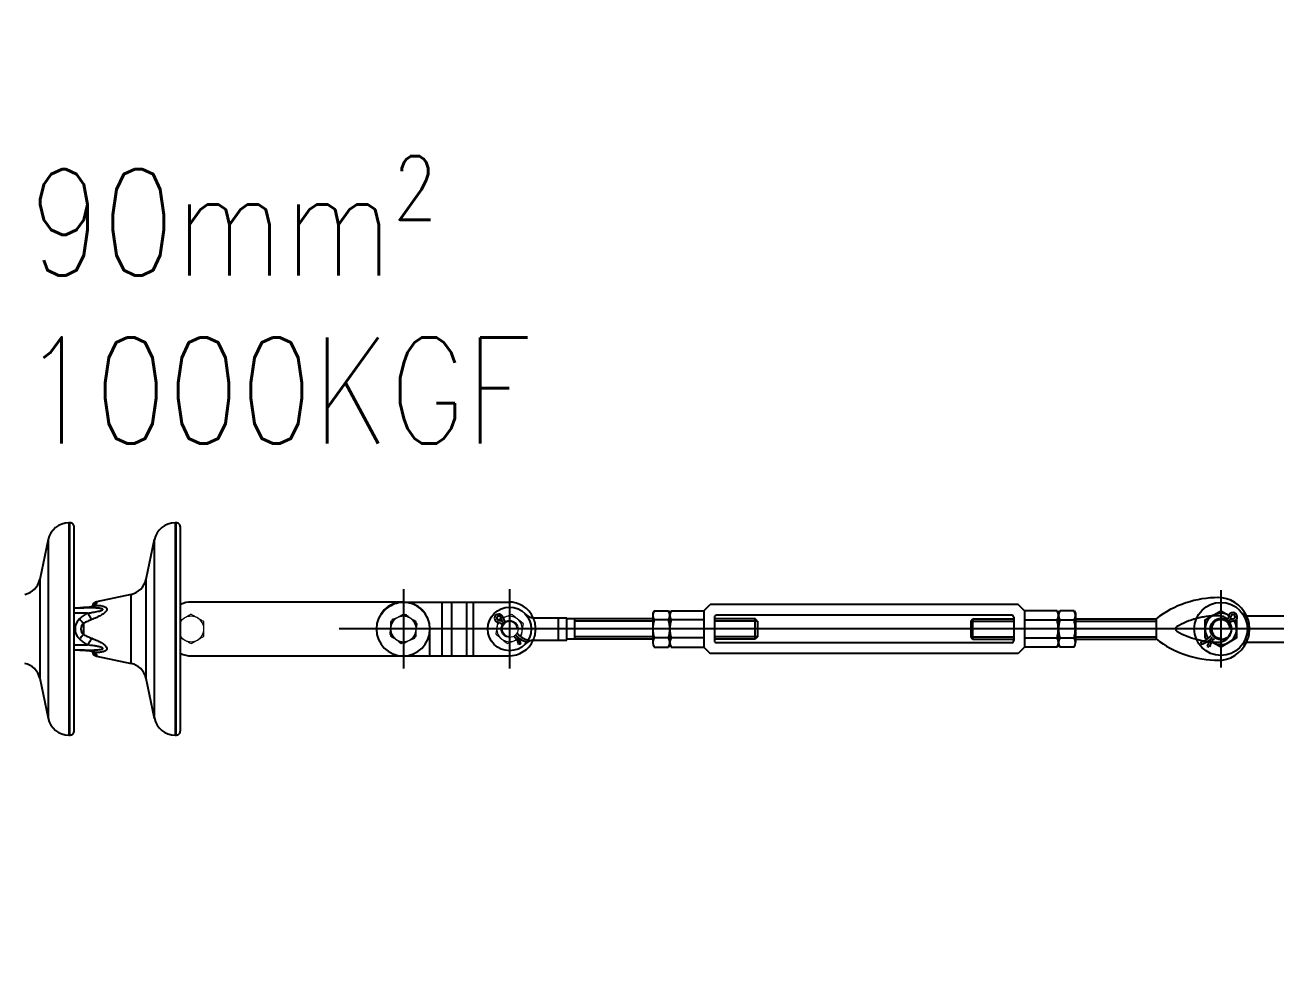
# Model space of a CAD drawing. Header units: millimetres. Extents: x -37020 to 35906, y -101 to 52234.
# Drawn here: x -92.926 to -91.748, y 408.875 to 409.761 of the extents above; entities that cross this region are included whole.
import ezdxf

# ---------------------------------------------------------------- set-up
doc = ezdxf.new("R2010")
doc.units = ezdxf.units.MM
doc.header["$PDMODE"] = 35
doc.header["$PDSIZE"] = 1
for name, pattern in [('CENTER', [50.8, 31.75, -6.35, 6.35, -6.35]), ('CENTER2', [28.575, 19.05, -3.175, 3.175, -3.175]), ('HIDDEN', [9.525, 6.35, -3.175])]:
    doc.linetypes.add(name, pattern=pattern)
for name, color, linetype in [('0_EJES', 1, 'CENTER2'), ('GE-Cotas', 1, 'Continuous'), ('M0_EQUIPOS', 2, 'Continuous'), ('M2_PLBULONES', 2, 'Continuous'), ('M_DIM', 1, 'Continuous')]:
    doc.layers.add(name, color=color, linetype=linetype)
doc.styles.add('Romans', font='romans.shx', dxfattribs={"width": 0.8})
doc.styles.add('STYLE-MSF', font='simplex.shx', dxfattribs={"width": 0.8})
doc.dimstyles.new('COTAS GENERAL', dxfattribs={"dimscale": 0.1, "dimtxt": 2.5, "dimasz": 2.5, "dimexe": 1, "dimexo": 1, "dimgap": 1.25, "dimtad": 1, "dimzin": 1, "dimdsep": 46, "dimtxsty": 'Romans', "dimcen": 1, "dimclrd": 2, "dimclre": 1, "dimclrt": 3, "dimaunit": 1, "dimadec": 3, "dimazin": 0, "dimtfac": 1, "dimtix": 1, "dimtmove": 0, "dimatfit": 0, "dimfxl": 1, "dimtolj": 1, "dimarcsym": 0})

# ---------------------------------------------------------------- blocks, each defined once
blk = doc.blocks.new('*D328')
at = {"layer": 'Defpoints', "color": 0, "transparency": 16777216}
for p in [(-89.4899, 409.4498), (-88.4282, 409.1923), (-93.9496, 403.3926)]:
    blk.add_point(p, dxfattribs=at)
at = {"layer": 'GE-Cotas', "color": 1, "lineweight": -2, "transparency": 16777216}
for p, q in [((-89.2899, 409.4498), (-90.2574, 409.4498)), ((-89.0899, 409.1923), (-89.2899, 409.4498)), ((-88.4782, 409.1923), (-89.0899, 409.1923))]:
    blk.add_line(p, q, dxfattribs=at)
at = {"layer": 'GE-Cotas', "color": 3, "linetype": 'Continuous', "transparency": 16777216, "insert": (-89.9049, 409.5748), "char_height": 0.125, "attachment_point": 5, "style": 'Romans'}
blk.add_mtext('\\A1;{\\Fsimplex|c0;+ ~}5800', dxfattribs=at)

msp = doc.modelspace()

# ---------------------------------------------------------------- linework, layer by layer
at = {"color": 1}
msp.add_circle((-91.7993, 409.1923), 3.637978807091713e-15, dxfattribs=at)
at = {"layer": '0_EJES', "color": 1, "linetype": 'CENTER'}
for p, q in [((-92.5693, 409.2297), (-92.5693, 409.155)), ((-92.4693, 409.2297), (-92.4693, 409.155)), ((-91.7993, 409.2287), (-91.7993, 409.1559))]:
    msp.add_line(p, q, dxfattribs=at)
at = {"layer": '0_EJES', "linetype": 'CENTER'}
msp.add_line((-88.1175, 409.1923), (-92.6298, 409.1923), dxfattribs=at)
at = {"layer": 'M0_EQUIPOS', "color": 1}
for p, q in [((-92.8834, 409.2923), (-92.8843, 409.2923)), ((-92.8843, 409.2923), (-92.8843, 409.0923)), ((-92.7834, 409.2923), (-92.7843, 409.2923)), ((-92.7843, 409.2923), (-92.7843, 409.0923)), ((-92.9039, 409.2765), (-92.9119, 409.2388)), ((-92.9039, 409.2765), (-92.9039, 409.1082)), ((-92.8039, 409.2765), (-92.8119, 409.2388)), ((-92.8039, 409.2765), (-92.8039, 409.1082)), ((-92.9119, 409.2388), (-92.9119, 409.1459)), ((-92.8119, 409.2388), (-92.8119, 409.1459)), ((-92.8257, 409.2249), (-92.8583, 409.2179)), ((-92.8583, 409.2179), (-92.8583, 409.2173)), ((-92.8257, 409.1598), (-92.8257, 409.2249)), ((-92.5697, 409.2177), (-92.7689, 409.2177)), ((-92.5693, 409.2177), (-92.533, 409.2177)), ((-92.533, 409.2177), (-92.533, 409.1669)), ((-92.533, 409.2177), (-92.524, 409.2177)), ((-92.524, 409.2177), (-92.524, 409.1669)), ((-92.524, 409.2177), (-92.5099, 409.2177)), ((-92.5099, 409.2177), (-92.5099, 409.1669)), ((-92.5099, 409.2177), (-92.5035, 409.2177)), ((-92.5035, 409.2177), (-92.5035, 409.1669)), ((-92.5035, 409.2177), (-92.4701, 409.2177)), ((-92.8793, 409.2123), (-92.8706, 409.2123)), ((-92.8667, 409.2073), (-92.8793, 409.2073)), ((-92.8697, 409.2124), (-92.8741, 409.2123)), ((-92.8697, 409.2124), (-92.8706, 409.2124)), ((-92.8675, 409.2125), (-92.8697, 409.2124)), ((-92.8675, 409.2125), (-92.8697, 409.2124)), ((-92.8675, 409.2125), (-92.8697, 409.2124)), ((-92.8697, 409.2124), (-92.8697, 409.2124)), ((-92.8675, 409.2125), (-92.8675, 409.2125)), ((-92.317, 409.2094), (-92.3183, 409.2071)), ((-92.317, 409.2094), (-92.2863, 409.2094)), ((-92.2863, 409.2094), (-92.2803, 409.2153)), ((-92.2863, 409.2094), (-92.2863, 409.1753)), ((-91.9902, 409.2153), (-92.2803, 409.2153)), ((-91.9963, 409.2053), (-92.2743, 409.2053)), ((-91.9843, 409.2094), (-91.9902, 409.2153)), ((-91.9843, 409.2094), (-91.9843, 409.1753)), ((-91.9536, 409.2094), (-91.9843, 409.2094)), ((-91.9536, 409.2094), (-91.9523, 409.2071)), ((-92.8707, 409.1977), (-92.8707, 409.187)), ((-92.4467, 409.2028), (-92.4153, 409.2028)), ((-92.4153, 409.1818), (-92.4153, 409.2028)), ((-92.3343, 409.2018), (-92.4153, 409.2018)), ((-92.4082, 409.2018), (-92.4082, 409.1828)), ((-92.3343, 409.1998), (-92.4082, 409.1998)), ((-92.2863, 409.2008), (-92.317, 409.2008)), ((-92.2763, 409.2033), (-92.2763, 409.1813)), ((-92.2378, 409.2018), (-92.2763, 409.2018)), ((-92.2358, 409.1998), (-92.2763, 409.1998)), ((-92.2358, 409.1998), (-92.2378, 409.2018)), ((-92.2378, 409.1828), (-92.2378, 409.2018)), ((-92.2358, 409.1998), (-92.2358, 409.1848)), ((-92.0348, 409.1998), (-92.0328, 409.2018)), ((-92.0348, 409.1998), (-92.0348, 409.1848)), ((-92.0348, 409.1998), (-91.9943, 409.1998)), ((-92.0328, 409.1828), (-92.0328, 409.2018)), ((-92.0328, 409.2018), (-91.9943, 409.2018)), ((-91.9943, 409.2033), (-91.9943, 409.1813)), ((-91.9843, 409.2008), (-91.9536, 409.2008)), ((-91.9363, 409.2018), (-91.8602, 409.2018)), ((-91.9363, 409.1998), (-91.8602, 409.1998)), ((-91.8602, 409.2018), (-91.8602, 409.1828)), ((-91.7749, 409.2048), (-91.7383, 409.2048)), ((-92.4467, 409.1818), (-92.4153, 409.1818)), ((-92.3343, 409.1828), (-92.4153, 409.1828)), ((-92.3343, 409.1848), (-92.4082, 409.1848)), ((-92.2863, 409.1838), (-92.317, 409.1838)), ((-92.2358, 409.1848), (-92.2763, 409.1848)), ((-92.2378, 409.1828), (-92.2763, 409.1828)), ((-92.2358, 409.1848), (-92.2378, 409.1828)), ((-92.0348, 409.1848), (-92.0328, 409.1828)), ((-92.0348, 409.1848), (-91.9943, 409.1848)), ((-92.0328, 409.1828), (-91.9943, 409.1828)), ((-91.9843, 409.1838), (-91.9536, 409.1838)), ((-91.9363, 409.1848), (-91.8602, 409.1848)), ((-91.9363, 409.1828), (-91.8602, 409.1828)), ((-92.8793, 409.1773), (-92.8667, 409.1773)), ((-92.8706, 409.1723), (-92.8793, 409.1723)), ((-92.8741, 409.1723), (-92.8697, 409.1722)), ((-92.8697, 409.1722), (-92.8675, 409.1722)), ((-92.8697, 409.1722), (-92.8697, 409.1722)), ((-92.8675, 409.1722), (-92.8675, 409.1721)), ((-92.3183, 409.1776), (-92.317, 409.1753)), ((-92.317, 409.1753), (-92.2863, 409.1753)), ((-92.2863, 409.1753), (-92.2803, 409.1693)), ((-91.9963, 409.1793), (-92.2743, 409.1793)), ((-91.9843, 409.1753), (-91.9902, 409.1693)), ((-91.9536, 409.1753), (-91.9843, 409.1753)), ((-91.9523, 409.1776), (-91.9536, 409.1753)), ((-91.7749, 409.1798), (-91.7383, 409.1798)), ((-92.8583, 409.1673), (-92.8583, 409.1667)), ((-92.8583, 409.1667), (-92.8257, 409.1598)), ((-92.7689, 409.1669), (-92.5697, 409.1669)), ((-92.5693, 409.1669), (-92.533, 409.1669)), ((-92.533, 409.1669), (-92.524, 409.1669)), ((-92.524, 409.1669), (-92.5099, 409.1669)), ((-92.5099, 409.1669), (-92.5035, 409.1669)), ((-92.5035, 409.1669), (-92.4701, 409.1669)), ((-91.9902, 409.1693), (-92.2803, 409.1693)), ((-92.9119, 409.1459), (-92.9039, 409.1082)), ((-92.8119, 409.1459), (-92.8039, 409.1082)), ((-92.8843, 409.0923), (-92.8834, 409.0923)), ((-92.7843, 409.0923), (-92.7834, 409.0923))]:
    msp.add_line(p, q, dxfattribs=at)
at = {"layer": 'M0_EQUIPOS', "color": 1, "linetype": 'HIDDEN'}
for p, q in [((-92.4233, 409.1818), (-92.4233, 409.2028)), ((-92.5443, 409.1669), (-92.5443, 409.1923))]:
    msp.add_line(p, q, dxfattribs=at)
at = {"layer": 'M0_EQUIPOS', "color": 1, "flags": 128}
for points in [[(-92.8629, 409.2011), (-92.8634, 409.2018), (-92.8638, 409.2026), (-92.8643, 409.2033), (-92.8648, 409.2041), (-92.8652, 409.2049), (-92.8657, 409.2057), (-92.8662, 409.2065), (-92.8667, 409.2073)], [(-92.8707, 409.1977), (-92.8711, 409.1981), (-92.8716, 409.1987), (-92.8721, 409.1992), (-92.8725, 409.1997), (-92.873, 409.2002), (-92.8735, 409.2007), (-92.8739, 409.2012), (-92.8744, 409.2017)], [(-92.8707, 409.187), (-92.8711, 409.1865), (-92.8716, 409.186), (-92.8721, 409.1855), (-92.8725, 409.185), (-92.873, 409.1845), (-92.8735, 409.1839), (-92.8739, 409.1834), (-92.8744, 409.1829)], [(-92.8629, 409.1836), (-92.8634, 409.1828), (-92.8638, 409.1821), (-92.8643, 409.1813), (-92.8648, 409.1805), (-92.8652, 409.1797), (-92.8657, 409.1789), (-92.8662, 409.1781), (-92.8667, 409.1773)]]:
    msp.add_lwpolyline(points, dxfattribs=at)
at = {"layer": 'M0_EQUIPOS', "color": 1}
for centre, radius in [((-91.7993, 409.1923), 0.025), ((-92.4693, 409.1923), 0.0205)]:
    msp.add_circle(centre, radius, dxfattribs=at)
for centre, radius, start, end in [((-92.8843, 409.2723), 0.02, 90, 168.0132), ((-92.7843, 409.2723), 0.02, 90, 168.0132), ((-92.9295, 409.2425), 0.018, 282.0156, 348.0132), ((-92.8295, 409.2425), 0.018, 282.0156, 348.0132), ((-92.8573, 409.2131), 0.005, 102.0156, 168.4328), ((-92.8573, 409.2125), 0.00497, 101.4586, 157.1475), ((-92.7689, 409.1923), 0.0254, 90, 114.2709), ((-92.5693, 409.1923), 0.0254, 90, 270), ((-92.5697, 409.1923), 0.0254, 270, 90), ((-92.4701, 409.1923), 0.0254, 24.4796, 90), ((-91.8021, 409.1272), 0.0946, 89.4899, 127.91), ((-91.8018, 409.1923), 0.0295, 25.0755, 91.3295), ((-92.8705, 409.2163), 0.00395, 269.8717, 282.1055), ((-92.8602, 409.2114), 0.00318, 83.0179, 136.4758), ((-92.4467, 409.2128), 0.01, 222.2952, 270), ((-92.3107, 409.2051), 0.00755, 145.6158, 214.3842), ((-92.2743, 409.2033), 0.002, 90, 180), ((-91.9963, 409.2033), 0.002, 0, 90), ((-91.9598, 409.2051), 0.00755, 325.6158, 34.3842), ((-91.7749, 409.2098), 0.005, 215.6854, 270), ((-92.8658, 409.1923), 0.0128, 132.5625, 227.4375), ((-92.8658, 409.1923), 0.00724, 132.5625, 227.4375), ((-92.2901, 409.1923), 0.0282, 162.412, 197.588), ((-91.9805, 409.1923), 0.0282, 342.412, 17.588), ((-91.8395, 409.1923), 0.0025, 119.8915, 240.1085), ((-91.8021, 409.1272), 0.0776, 105.0787, 119.8915), ((-92.4701, 409.1923), 0.0254, 270, 335.5203), ((-92.4467, 409.1718), 0.01, 90, 137.7047), ((-92.3107, 409.1795), 0.00755, 145.6158, 214.3842), ((-91.9598, 409.1795), 0.00755, 325.6158, 34.3842), ((-91.8021, 409.2575), 0.0946, 232.09, 270.5101), ((-91.8021, 409.2575), 0.0776, 240.1085, 254.9215), ((-92.8706, 409.1682), 0.0041, 78.1212, 89.9016), ((-92.8602, 409.1733), 0.00318, 223.5432, 277.0451), ((-92.8573, 409.1716), 0.005, 192.3381, 257.9844), ((-92.8573, 409.1722), 0.00497, 202.275, 258.5513), ((-92.2743, 409.1813), 0.002, 180, 270), ((-91.9963, 409.1813), 0.002, 270, 0), ((-91.8018, 409.1923), 0.0295, 268.6705, 334.9304), ((-91.7749, 409.1748), 0.005, 90, 144.3147), ((-92.9295, 409.1422), 0.018, 11.9868, 77.9844), ((-92.8295, 409.1422), 0.018, 11.9868, 77.9844), ((-92.7689, 409.1923), 0.0254, 245.6502, 270), ((-92.8843, 409.1123), 0.02, 191.9868, 270), ((-92.7843, 409.1123), 0.02, 191.9868, 270)]:
    msp.add_arc(centre, radius, start, end, dxfattribs=at)
at = {"layer": 'M0_EQUIPOS', "color": 1, "linetype": 'HIDDEN'}
for centre, radius, start, end in [((-92.5693, 409.1923), 0.025, 360, 146.155), ((-92.4701, 409.1923), 0.0254, 335.5129, 24.4796), ((-91.8021, 409.1272), 0.0776, 89.4899, 105.0787), ((-91.8018, 409.1923), 0.0125, 268.6705, 91.3295), ((-91.8018, 409.1923), 0.0295, 335.0501, 25.0755), ((-91.8021, 409.2575), 0.0776, 254.9215, 270.5101)]:
    msp.add_arc(centre, radius, start, end, dxfattribs=at)
at = {"layer": 'M0_EQUIPOS', "color": 1}
for points, knots in [([(-92.8793, 409.2883), (-92.8794, 409.2888), (-92.8795, 409.2898), (-92.8802, 409.2909), (-92.8811, 409.2916), (-92.882, 409.2922), (-92.8828, 409.2923), (-92.8834, 409.2923)], [0, 0, 0, 0, 0.2258132, 0.4809085, 0.6144932, 0.7477184, 1, 1, 1, 1]), ([(-92.8834, 409.1923), (-92.8834, 409.1956), (-92.8834, 409.2021), (-92.8834, 409.2119), (-92.8834, 409.2214), (-92.8834, 409.2307), (-92.8834, 409.2395), (-92.8834, 409.248), (-92.8834, 409.2559), (-92.8834, 409.2631), (-92.8834, 409.2697), (-92.8834, 409.2756), (-92.8834, 409.2807), (-92.8834, 409.2849), (-92.8834, 409.2882), (-92.8834, 409.2905), (-92.8834, 409.292), (-92.8834, 409.2922), (-92.8834, 409.2923)], [0, 0, 0, 0, 0.062501, 0.125002, 0.187502, 0.249998, 0.312502, 0.375001, 0.4375, 0.500002, 0.5625, 0.625, 0.687499, 0.75, 0.812501, 0.875, 0.9375, 1, 1, 1, 1]), ([(-92.8793, 409.0963), (-92.8793, 409.0964), (-92.8793, 409.0965), (-92.8793, 409.0972), (-92.8793, 409.0982), (-92.8793, 409.0994), (-92.8793, 409.1007), (-92.8793, 409.1021), (-92.8793, 409.1037), (-92.8793, 409.1053), (-92.8793, 409.1082), (-92.8793, 409.1128), (-92.8793, 409.1198), (-92.8793, 409.1277), (-92.8793, 409.1366), (-92.8793, 409.1463), (-92.8793, 409.1566), (-92.8793, 409.1674), (-92.8793, 409.1786), (-92.8793, 409.1899), (-92.8793, 409.2013), (-92.8793, 409.2126), (-92.8793, 409.2236), (-92.8793, 409.2341), (-92.8793, 409.2441), (-92.8793, 409.2525), (-92.8793, 409.2596), (-92.8793, 409.2654), (-92.8793, 409.2706), (-92.8793, 409.2743), (-92.8793, 409.2768), (-92.8793, 409.2786), (-92.8793, 409.2805), (-92.8793, 409.2824), (-92.8793, 409.2842), (-92.8793, 409.2858), (-92.8793, 409.2871), (-92.8793, 409.2881), (-92.8793, 409.2883), (-92.8793, 409.2883)], [0, 0, 0, 0, 0.024016, 0.045698, 0.06504, 0.082041, 0.096699, 0.11173, 0.125156, 0.138769, 0.152574, 0.190147, 0.227898, 0.26563, 0.303377, 0.341131, 0.378865, 0.416606, 0.454362, 0.492102, 0.529836, 0.567591, 0.60534, 0.64307, 0.680819, 0.718572, 0.746883, 0.77519, 0.803453, 0.830291, 0.842957, 0.855124, 0.86929, 0.88744, 0.904839, 0.924797, 0.947314, 0.972383, 1, 1, 1, 1]), ([(-92.7793, 409.2883), (-92.7794, 409.2888), (-92.7795, 409.2898), (-92.7802, 409.2909), (-92.7811, 409.2916), (-92.782, 409.2922), (-92.7828, 409.2923), (-92.7834, 409.2923)], [0, 0, 0, 0, 0.225792, 0.480922, 0.614503, 0.747725, 1, 1, 1, 1]), ([(-92.7834, 409.1923), (-92.7834, 409.1956), (-92.7834, 409.2021), (-92.7834, 409.2119), (-92.7834, 409.2214), (-92.7834, 409.2307), (-92.7834, 409.2395), (-92.7834, 409.248), (-92.7834, 409.2559), (-92.7834, 409.2631), (-92.7834, 409.2697), (-92.7834, 409.2756), (-92.7834, 409.2807), (-92.7834, 409.2849), (-92.7834, 409.2882), (-92.7834, 409.2905), (-92.7834, 409.292), (-92.7834, 409.2922), (-92.7834, 409.2923)], [0, 0, 0, 0, 0.062501, 0.125002, 0.187502, 0.249998, 0.312502, 0.375001, 0.4375, 0.500002, 0.5625, 0.625, 0.687499, 0.75, 0.812501, 0.875, 0.9375, 1, 1, 1, 1]), ([(-92.7793, 409.0963), (-92.7793, 409.0964), (-92.7793, 409.0965), (-92.7793, 409.0972), (-92.7793, 409.0982), (-92.7793, 409.0994), (-92.7793, 409.1007), (-92.7793, 409.1021), (-92.7793, 409.1037), (-92.7793, 409.1053), (-92.7793, 409.1082), (-92.7793, 409.1128), (-92.7793, 409.1198), (-92.7793, 409.1277), (-92.7793, 409.1366), (-92.7793, 409.1463), (-92.7793, 409.1566), (-92.7793, 409.1674), (-92.7793, 409.1786), (-92.7793, 409.1899), (-92.7793, 409.2013), (-92.7793, 409.2126), (-92.7793, 409.2236), (-92.7793, 409.2341), (-92.7793, 409.2441), (-92.7793, 409.2525), (-92.7793, 409.2596), (-92.7793, 409.2654), (-92.7793, 409.2706), (-92.7793, 409.2743), (-92.7793, 409.2768), (-92.7793, 409.2786), (-92.7793, 409.2805), (-92.7793, 409.2824), (-92.7793, 409.2842), (-92.7793, 409.2858), (-92.7793, 409.2871), (-92.7793, 409.2881), (-92.7793, 409.2883), (-92.7793, 409.2883)], [0, 0, 0, 0, 0.024016, 0.045698, 0.06504, 0.082041, 0.096699, 0.11173, 0.125156, 0.138769, 0.152574, 0.190147, 0.227898, 0.26563, 0.303377, 0.341131, 0.378865, 0.416606, 0.454362, 0.492102, 0.529836, 0.567591, 0.60534, 0.64307, 0.680819, 0.718572, 0.746883, 0.77519, 0.803453, 0.830291, 0.842957, 0.855124, 0.86929, 0.88744, 0.904839, 0.924797, 0.947314, 0.972383, 1, 1, 1, 1]), ([(-92.8583, 409.2173), (-92.8584, 409.217), (-92.8586, 409.2163), (-92.8595, 409.2151), (-92.8599, 409.2145)], [0, 0, 0, 0, 0.547145, 1, 1, 1, 1]), ([(-92.8744, 409.2017), (-92.8732, 409.2028), (-92.8708, 409.2048), (-92.868, 409.2065), (-92.8667, 409.2073)], [0, 0, 0, 0, 0.497098, 1, 1, 1, 1]), ([(-92.8667, 409.2073), (-92.865, 409.2075), (-92.8617, 409.208), (-92.8576, 409.2087), (-92.8548, 409.2094), (-92.8534, 409.2099), (-92.8528, 409.2102), (-92.8525, 409.2104), (-92.8524, 409.2106), (-92.8524, 409.2107), (-92.8524, 409.2108), (-92.8526, 409.211), (-92.8531, 409.2113), (-92.8549, 409.2117), (-92.8578, 409.212), (-92.8632, 409.2123), (-92.8675, 409.2123), (-92.8706, 409.2123)], [0, 0, 0, 0, 0.146869, 0.294047, 0.367546, 0.404337, 0.422765, 0.430639, 0.438584, 0.443369, 0.448145, 0.454936, 0.4677, 0.512514, 0.620095, 0.72887, 1, 1, 1, 1]), ([(-92.8599, 409.2145), (-92.8602, 409.2142), (-92.8609, 409.2135), (-92.8628, 409.2129), (-92.8651, 409.2126), (-92.8667, 409.2125), (-92.8675, 409.2125)], [0, 0, 0, 0, 0.2300162, 0.4607329, 0.7365637, 1, 1, 1, 1]), ([(-92.8626, 409.2136), (-92.8626, 409.2135), (-92.8626, 409.2135), (-92.8629, 409.2133), (-92.8634, 409.2131), (-92.8641, 409.2129), (-92.8651, 409.2127), (-92.8663, 409.2126), (-92.8671, 409.2126), (-92.8675, 409.2125)], [0, 0, 0, 0, 0.157037, 0.29241, 0.409975, 0.539982, 0.685554, 0.845059, 1, 1, 1, 1]), ([(-92.8599, 409.2145), (-92.8585, 409.2145), (-92.8563, 409.2145), (-92.8533, 409.2141), (-92.8514, 409.2136), (-92.85, 409.213), (-92.8491, 409.2124), (-92.8487, 409.2117), (-92.8486, 409.2109), (-92.8487, 409.2102), (-92.8492, 409.2091), (-92.85, 409.2082), (-92.8516, 409.2068), (-92.8541, 409.2051), (-92.8581, 409.203), (-92.8613, 409.2017), (-92.8629, 409.2011)], [0, 0, 0, 0, 0.134132, 0.217001, 0.299603, 0.343778, 0.387734, 0.42992, 0.446772, 0.483543, 0.50514, 0.577854, 0.594543, 0.694988, 0.847277, 1, 1, 1, 1]), ([(-92.8619, 409.2144), (-92.8619, 409.2144), (-92.8619, 409.2144), (-92.862, 409.2142), (-92.8622, 409.214), (-92.8624, 409.2137), (-92.8626, 409.2135)], [0, 0, 0, 0, 0.072029, 0.366049, 0.713172, 1, 1, 1, 1]), ([(-92.8629, 409.2011), (-92.8642, 409.2006), (-92.8669, 409.1995), (-92.8694, 409.1983), (-92.8707, 409.1977)], [0, 0, 0, 0, 0.499236, 1, 1, 1, 1]), ([(-92.8834, 409.0923), (-92.8834, 409.0924), (-92.8834, 409.0926), (-92.8834, 409.0941), (-92.8834, 409.0965), (-92.8834, 409.0998), (-92.8834, 409.104), (-92.8834, 409.109), (-92.8834, 409.1149), (-92.8834, 409.1215), (-92.8834, 409.1288), (-92.8834, 409.1367), (-92.8834, 409.1451), (-92.8834, 409.154), (-92.8834, 409.1632), (-92.8834, 409.1728), (-92.8834, 409.1825), (-92.8834, 409.1891), (-92.8834, 409.1923)], [0, 0, 0, 0, 0.0625, 0.125, 0.187501, 0.25, 0.312501, 0.375, 0.4375, 0.500002, 0.5625, 0.624999, 0.687503, 0.750001, 0.812503, 0.874998, 0.937499, 1, 1, 1, 1]), ([(-92.8667, 409.1773), (-92.868, 409.1782), (-92.8708, 409.1798), (-92.8732, 409.1819), (-92.8744, 409.1829)], [0, 0, 0, 0, 0.497897, 1, 1, 1, 1]), ([(-92.8707, 409.187), (-92.8694, 409.1864), (-92.8669, 409.1851), (-92.8643, 409.1841), (-92.8629, 409.1836)], [0, 0, 0, 0, 0.498769, 1, 1, 1, 1]), ([(-92.8629, 409.1836), (-92.8622, 409.1833), (-92.8602, 409.1825), (-92.8568, 409.181), (-92.8537, 409.1793), (-92.8514, 409.1777), (-92.8499, 409.1764), (-92.8489, 409.175), (-92.8486, 409.174), (-92.8487, 409.1731), (-92.849, 409.1725), (-92.8497, 409.1718), (-92.8506, 409.1713), (-92.8527, 409.1706), (-92.8557, 409.1702), (-92.8584, 409.1702), (-92.8599, 409.1701)], [0, 0, 0, 0, 0.069456, 0.196228, 0.322706, 0.383476, 0.443991, 0.506118, 0.543535, 0.566287, 0.610444, 0.628789, 0.683455, 0.738435, 0.859934, 1, 1, 1, 1]), ([(-92.7834, 409.0923), (-92.7834, 409.0924), (-92.7834, 409.0926), (-92.7834, 409.0941), (-92.7834, 409.0965), (-92.7834, 409.0998), (-92.7834, 409.104), (-92.7834, 409.109), (-92.7834, 409.1149), (-92.7834, 409.1215), (-92.7834, 409.1288), (-92.7834, 409.1367), (-92.7834, 409.1451), (-92.7834, 409.154), (-92.7834, 409.1632), (-92.7834, 409.1728), (-92.7834, 409.1825), (-92.7834, 409.1891), (-92.7834, 409.1923)], [0, 0, 0, 0, 0.0625, 0.125, 0.187501, 0.25, 0.312501, 0.375, 0.4375, 0.500002, 0.5625, 0.624999, 0.687503, 0.750001, 0.812503, 0.874998, 0.937499, 1, 1, 1, 1]), ([(-92.8741, 409.1723), (-92.8737, 409.1723), (-92.8723, 409.1723), (-92.8708, 409.1722), (-92.8697, 409.1722)], [0, 0, 0, 0, 0.255946, 1, 1, 1, 1]), ([(-92.8706, 409.1723), (-92.8672, 409.1723), (-92.8623, 409.1724), (-92.8566, 409.1727), (-92.8539, 409.1731), (-92.8529, 409.1735), (-92.8525, 409.1736), (-92.8524, 409.1738), (-92.8524, 409.174), (-92.8524, 409.1741), (-92.8526, 409.1743), (-92.8532, 409.1747), (-92.8549, 409.1753), (-92.8575, 409.1759), (-92.8616, 409.1766), (-92.8647, 409.177), (-92.8667, 409.1773)], [0, 0, 0, 0, 0.293823, 0.440804, 0.514437, 0.530742, 0.547208, 0.552648, 0.558166, 0.563004, 0.569966, 0.583327, 0.63138, 0.726335, 0.822151, 1, 1, 1, 1]), ([(-92.8697, 409.1722), (-92.8692, 409.1722), (-92.8685, 409.1722), (-92.8678, 409.1721), (-92.8675, 409.1721)], [0, 0, 0, 0, 0.700487, 1, 1, 1, 1]), ([(-92.8675, 409.1722), (-92.8665, 409.1721), (-92.8648, 409.172), (-92.8623, 409.1717), (-92.8607, 409.171), (-92.8601, 409.1704), (-92.8599, 409.1701)], [0, 0, 0, 0, 0.326799, 0.58344, 0.841924, 1, 1, 1, 1]), ([(-92.8675, 409.1721), (-92.8675, 409.1721), (-92.8669, 409.1721), (-92.866, 409.172), (-92.8648, 409.1719), (-92.8639, 409.1717), (-92.8631, 409.1715), (-92.8628, 409.1713), (-92.8626, 409.1711), (-92.8626, 409.1711), (-92.8626, 409.1711)], [0, 0, 0, 0, 0.025908, 0.202339, 0.354379, 0.500131, 0.636129, 0.761285, 0.894589, 1, 1, 1, 1]), ([(-92.8626, 409.1711), (-92.8624, 409.1709), (-92.8621, 409.1706), (-92.8619, 409.1703), (-92.8619, 409.1703), (-92.8619, 409.1703)], [0, 0, 0, 0, 0.376712, 0.729254, 1, 1, 1, 1]), ([(-92.8599, 409.1701), (-92.8595, 409.1696), (-92.8586, 409.1684), (-92.8584, 409.1677), (-92.8583, 409.1673)], [0, 0, 0, 0, 0.452887, 1, 1, 1, 1]), ([(-92.8834, 409.0923), (-92.8828, 409.0924), (-92.882, 409.0925), (-92.8811, 409.093), (-92.8802, 409.0937), (-92.8795, 409.0948), (-92.8794, 409.0958), (-92.8793, 409.0963)], [0, 0, 0, 0, 0.252313, 0.385482, 0.519181, 0.774308, 1, 1, 1, 1]), ([(-92.7834, 409.0923), (-92.7828, 409.0924), (-92.782, 409.0925), (-92.7811, 409.093), (-92.7802, 409.0937), (-92.7795, 409.0948), (-92.7794, 409.0958), (-92.7793, 409.0963)], [0, 0, 0, 0, 0.252306, 0.385472, 0.519168, 0.774329, 1, 1, 1, 1])]:
    msp.add_open_spline(points, degree=3, knots=knots, dxfattribs=at)
at = {"layer": 'M2_PLBULONES', "color": 1}
for p, q in [((-92.333, 409.2094), (-92.3343, 409.2071)), ((-92.3343, 409.2071), (-92.3343, 409.1795)), ((-92.333, 409.2094), (-92.3196, 409.2094)), ((-92.3196, 409.2094), (-92.3183, 409.2071)), ((-92.3183, 409.2071), (-92.3183, 409.1776)), ((-91.951, 409.2094), (-91.9523, 409.2071)), ((-91.9523, 409.2071), (-91.9523, 409.1776)), ((-91.9376, 409.2094), (-91.951, 409.2094)), ((-91.9376, 409.2094), (-91.9363, 409.2071)), ((-91.9363, 409.2071), (-91.9363, 409.1795)), ((-92.3196, 409.2008), (-92.333, 409.2008)), ((-91.951, 409.2008), (-91.9376, 409.2008)), ((-92.3196, 409.1838), (-92.333, 409.1838)), ((-91.951, 409.1838), (-91.9376, 409.1838)), ((-92.333, 409.1753), (-92.3196, 409.1753)), ((-92.3183, 409.1776), (-92.3196, 409.1753)), ((-91.9523, 409.1776), (-91.951, 409.1753)), ((-91.9376, 409.1753), (-91.951, 409.1753))]:
    msp.add_line(p, q, dxfattribs=at)
at = {"layer": 'M2_PLBULONES', "color": 1, "linetype": 'Continuous'}
for p, q in [((-92.4524, 409.182), (-92.4528, 409.1801)), ((-91.8091, 409.1854), (-91.8084, 409.1861)), ((-91.8078, 409.1838), (-91.8071, 409.1845)), ((-91.8062, 409.1825), (-91.8055, 409.1833)), ((-92.4586, 409.1782), (-92.4605, 409.1777)), ((-91.8183, 409.18), (-91.8178, 409.178)), ((-91.8121, 409.1762), (-91.8102, 409.1756))]:
    msp.add_line(p, q, dxfattribs=at)
for points in [[(-91.8121, 409.1827), (-91.8141, 409.1838), (-91.8141, 409.2009), (-91.7993, 409.2094), (-91.7916, 409.2049)], [(-91.7849, 409.2011), (-91.7845, 409.2009), (-91.7845, 409.1838), (-91.7993, 409.1753), (-91.808, 409.1803)], [(-91.8097, 409.1813), (-91.8103, 409.1816)]]:
    msp.add_lwpolyline(points, dxfattribs=at)
at = {"layer": 'M2_PLBULONES', "color": 1, "linetype": 'Continuous', "lineweight": 15}
msp.add_circle((-92.4693, 409.1923), 0.008, dxfattribs=at)
at = {"layer": 'M2_PLBULONES', "color": 1, "linetype": 'Continuous'}
msp.add_circle((-91.7993, 409.1923), 0.01, dxfattribs=at)
for centre, radius, start, end in [((-92.4794, 409.2024), 0.004, 6.0576, 263.9424), ((-91.7993, 409.1923), 0.0148, 58.6988, 216.8537), ((-91.7878, 409.2038), 0.004, 276.0576, 173.9424), ((-91.7878, 409.2038), 0.002, 276.0576, 173.9424), ((-92.4794, 409.2024), 0.002, 6.0576, 263.9424), ((-92.4803, 409.1935), 0.005, 34.5226, 83.9424), ((-92.4803, 409.1935), 0.007, 39.8133, 83.9424), ((-92.4704, 409.2034), 0.007, 186.0576, 230.1866), ((-92.4704, 409.2034), 0.005, 186.0576, 235.4665), ((-91.7993, 409.1923), 0.00875, 360, 270), ((-91.7993, 409.1923), 0.0148, 234.178, 31.2995), ((-91.7967, 409.2048), 0.005, 317.1004, 353.9424), ((-91.7967, 409.2048), 0.007, 318.0073, 353.9424), ((-91.7868, 409.1949), 0.007, 96.0576, 131.9927), ((-91.7868, 409.1949), 0.005, 96.0576, 132.8991), ((-92.4779, 409.1724), 0.0182, 16.6781, 45.593), ((-92.4779, 409.1724), 0.0202, 16.6781, 44.8319), ((-92.4482, 409.1997), 0.0202, 220.1637, 256.5983), ((-92.4481, 409.1998), 0.0182, 218.8052, 256.5829), ((-91.8225, 409.1977), 0.0182, 283.4171, 317.4978), ((-91.8225, 409.1977), 0.0202, 283.4017, 316.994), ((-91.7927, 409.1704), 0.0202, 138.006, 163.3219), ((-91.7927, 409.1704), 0.0182, 138.006, 163.3219), ((-91.7993, 409.1923), 0.0148, 224.6226, 226.3685)]:
    msp.add_arc(centre, radius, start, end, dxfattribs=at)
at = {"layer": 'M2_PLBULONES', "color": 1}
for centre, radius, start, end in [((-92.3267, 409.2051), 0.00755, 145.6158, 214.3842), ((-92.3258, 409.2051), 0.00755, 325.6158, 34.3842), ((-91.9447, 409.2051), 0.00755, 145.6158, 214.3842), ((-91.9438, 409.2051), 0.00755, 325.6158, 34.3842), ((-92.3061, 409.1923), 0.0282, 162.412, 197.588), ((-92.3465, 409.1923), 0.0282, 342.412, 17.588), ((-91.9241, 409.1923), 0.0282, 162.412, 197.588), ((-91.9645, 409.1923), 0.0282, 342.412, 17.588), ((-92.3267, 409.1795), 0.00755, 145.6158, 214.3842), ((-92.3258, 409.1795), 0.00755, 325.6158, 34.3842), ((-91.9447, 409.1795), 0.00755, 145.6158, 214.3842), ((-91.9438, 409.1795), 0.00755, 325.6158, 34.3842)]:
    msp.add_arc(centre, radius, start, end, dxfattribs=at)
at = {"layer": 'M2_PLBULONES', "color": 1, "linetype": 'Continuous', "lineweight": 15}
for centre, radius, start, end in [((-92.7693, 409.1923), 0.012, 120, 147.6472), ((-92.7693, 409.1923), 0.012, 60, 120), ((-92.7693, 409.1923), 0.012, 0, 60), ((-92.5693, 409.1923), 0.012, 120.0003, 180.0003), ((-92.5693, 409.1923), 0.012, 170.8044, 230.8044), ((-92.5693, 409.1923), 0.012, 110.8044, 170.8044), ((-92.5693, 409.1923), 0.012, 60.0003, 120.0003), ((-92.5693, 409.1923), 0.012, 50.8044, 110.8044), ((-92.5693, 409.1923), 0.012, 0.0003, 60.0003), ((-92.5693, 409.1923), 0.012, 350.8044, 50.8044), ((-92.4693, 409.1923), 0.012, 170.8044, 230.8044), ((-92.4693, 409.1923), 0.012, 149.3954, 170.8044), ((-92.4693, 409.1923), 0.012, 130.9612, 139.054), ((-92.4693, 409.1923), 0.007, 360, 270), ((-92.4693, 409.1923), 0.012, 110.8044, 120.6179), ((-92.4693, 409.1923), 0.012, 50.8044, 110.8044), ((-92.4693, 409.1923), 0.012, 350.8044, 50.8044), ((-92.7693, 409.1923), 0.012, 212.2794, 240), ((-92.7693, 409.1923), 0.012, 240, 300), ((-92.7693, 409.1923), 0.012, 300, 0), ((-92.5693, 409.1923), 0.012, 180.0003, 240.0003), ((-92.5693, 409.1923), 0.012, 230.8044, 290.8044), ((-92.5693, 409.1923), 0.012, 240.0003, 300.0003), ((-92.5693, 409.1923), 0.012, 290.8044, 350.8044), ((-92.5693, 409.1923), 0.012, 300.0003, 0.0003), ((-92.4693, 409.1923), 0.012, 230.8044, 290.8044), ((-92.4693, 409.1923), 0.012, 290.8044, 303.5615), ((-92.4693, 409.1923), 0.012, 313.1615, 315.5575), ((-92.4693, 409.1923), 0.012, 325.1153, 350.8044)]:
    msp.add_arc(centre, radius, start, end, dxfattribs=at)
for points, knots in [([(-92.7693, 409.2062), (-92.7703, 409.2056), (-92.7722, 409.2045), (-92.7743, 409.2033), (-92.7753, 409.2027)], [0, 0, 0, 0, 0.495419, 1, 1, 1, 1]), ([(-92.7633, 409.2027), (-92.7634, 409.2028), (-92.7645, 409.2034), (-92.7665, 409.2046), (-92.7684, 409.2056), (-92.7693, 409.2062)], [0, 0, 0, 0, 0.070146, 0.530756, 1, 1, 1, 1]), ([(-92.5693, 409.2062), (-92.5703, 409.2056), (-92.5722, 409.2045), (-92.5743, 409.2033), (-92.5753, 409.2027)], [0, 0, 0, 0, 0.495445, 1, 1, 1, 1]), ([(-92.5671, 409.206), (-92.5681, 409.2056), (-92.5703, 409.2048), (-92.5724, 409.204), (-92.5736, 409.2035)], [0, 0, 0, 0, 0.4954447, 1, 1, 1, 1]), ([(-92.5633, 409.2027), (-92.5641, 409.2032), (-92.5657, 409.2041), (-92.5677, 409.2053), (-92.5689, 409.2059), (-92.5693, 409.2062)], [0, 0, 0, 0, 0.391402, 0.78862, 1, 1, 1, 1]), ([(-92.5617, 409.2016), (-92.5624, 409.2022), (-92.5639, 409.2034), (-92.5656, 409.2048), (-92.5667, 409.2057), (-92.5671, 409.206)], [0, 0, 0, 0, 0.391317, 0.78862, 1, 1, 1, 1]), ([(-92.4671, 409.206), (-92.4681, 409.2056), (-92.4703, 409.2048), (-92.4724, 409.204), (-92.4736, 409.2035)], [0, 0, 0, 0, 0.495445, 1, 1, 1, 1]), ([(-92.4617, 409.2016), (-92.4624, 409.2022), (-92.4639, 409.2034), (-92.4656, 409.2048), (-92.4667, 409.2057), (-92.4671, 409.206)], [0, 0, 0, 0, 0.391402, 0.78862, 1, 1, 1, 1]), ([(-92.7753, 409.2027), (-92.7754, 409.2026), (-92.7765, 409.202), (-92.7779, 409.2012), (-92.779, 409.2006), (-92.7793, 409.2004)], [0, 0, 0, 0, 0.105761, 0.801012, 1, 1, 1, 1]), ([(-92.7573, 409.1993), (-92.7583, 409.1998), (-92.7602, 409.2009), (-92.7623, 409.2021), (-92.7633, 409.2027)], [0, 0, 0, 0, 0.495444, 1, 1, 1, 1]), ([(-92.7573, 409.1923), (-92.7573, 409.1929), (-92.7573, 409.1952), (-92.7573, 409.1975), (-92.7573, 409.1993)], [0, 0, 0, 0, 0.232325, 1, 1, 1, 1]), ([(-92.5811, 409.1942), (-92.5812, 409.1941), (-92.5814, 409.1929), (-92.5817, 409.1905), (-92.5821, 409.1885), (-92.5822, 409.1874)], [0, 0, 0, 0, 0.070096, 0.530817, 1, 1, 1, 1]), ([(-92.5753, 409.2027), (-92.5754, 409.2026), (-92.5765, 409.202), (-92.5785, 409.2008), (-92.5804, 409.1998), (-92.5813, 409.1993)], [0, 0, 0, 0, 0.070125, 0.53081, 1, 1, 1, 1]), ([(-92.5813, 409.1993), (-92.5813, 409.1981), (-92.5813, 409.1959), (-92.5813, 409.1935), (-92.5813, 409.1923)], [0, 0, 0, 0, 0.495492, 1, 1, 1, 1]), ([(-92.58, 409.2011), (-92.5802, 409.2), (-92.5806, 409.1977), (-92.5809, 409.1954), (-92.5811, 409.1942)], [0, 0, 0, 0, 0.495416, 1, 1, 1, 1]), ([(-92.5736, 409.2035), (-92.5737, 409.2035), (-92.5749, 409.203), (-92.5771, 409.2022), (-92.579, 409.2015), (-92.58, 409.2011)], [0, 0, 0, 0, 0.070122, 0.530785, 1, 1, 1, 1]), ([(-92.5573, 409.1993), (-92.5588, 409.2001), (-92.5608, 409.2013), (-92.5628, 409.2024), (-92.5633, 409.2027)], [0, 0, 0, 0, 0.767658, 1, 1, 1, 1]), ([(-92.5563, 409.1972), (-92.5577, 409.1984), (-92.5595, 409.1998), (-92.5613, 409.2013), (-92.5617, 409.2016)], [0, 0, 0, 0, 0.767606, 1, 1, 1, 1]), ([(-92.5574, 409.1904), (-92.5574, 409.1906), (-92.5572, 409.1918), (-92.5568, 409.1941), (-92.5565, 409.1962), (-92.5563, 409.1972)], [0, 0, 0, 0, 0.070087, 0.530748, 1, 1, 1, 1]), ([(-92.5573, 409.1923), (-92.5573, 409.1925), (-92.5573, 409.1937), (-92.5573, 409.1961), (-92.5573, 409.1982), (-92.5573, 409.1993)], [0, 0, 0, 0, 0.070096, 0.530817, 1, 1, 1, 1]), ([(-92.4811, 409.1942), (-92.4812, 409.1941), (-92.4814, 409.1929), (-92.4817, 409.1905), (-92.4821, 409.1885), (-92.4822, 409.1874)], [0, 0, 0, 0, 0.070096, 0.530817, 1, 1, 1, 1]), ([(-92.4804, 409.1986), (-92.4805, 409.1983), (-92.4807, 409.1969), (-92.4809, 409.1954), (-92.4811, 409.1942)], [0.3729568, 0.3729568, 0.3729568, 0.3729568, 0.4954921, 1, 1, 1, 1]), ([(-92.4736, 409.2035), (-92.4737, 409.2035), (-92.4743, 409.2032), (-92.475, 409.203), (-92.4754, 409.2028)], [0, 0, 0, 0, 0.0701254, 0.2838749, 0.2838749, 0.2838749, 0.2838749]), ([(-92.4563, 409.1972), (-92.4577, 409.1984), (-92.4595, 409.1998), (-92.4613, 409.2013), (-92.4617, 409.2016)], [0, 0, 0, 0, 0.767658, 1, 1, 1, 1]), ([(-92.4574, 409.1904), (-92.4574, 409.1906), (-92.4572, 409.1918), (-92.4568, 409.1941), (-92.4565, 409.1962), (-92.4563, 409.1972)], [0, 0, 0, 0, 0.070096, 0.530817, 1, 1, 1, 1]), ([(-92.7793, 409.1842), (-92.779, 409.1841), (-92.7777, 409.1833), (-92.7763, 409.1825), (-92.7753, 409.1819)], [0, 0, 0, 0, 0.238878, 1, 1, 1, 1]), ([(-92.7753, 409.1819), (-92.7751, 409.1818), (-92.7741, 409.1812), (-92.772, 409.1801), (-92.7702, 409.179), (-92.7693, 409.1785)], [0, 0, 0, 0, 0.070083, 0.530848, 1, 1, 1, 1]), ([(-92.7693, 409.1785), (-92.7683, 409.179), (-92.7664, 409.1802), (-92.7643, 409.1813), (-92.7633, 409.1819)], [0, 0, 0, 0, 0.495444, 1, 1, 1, 1]), ([(-92.7633, 409.1819), (-92.7631, 409.182), (-92.7621, 409.1826), (-92.76, 409.1838), (-92.7582, 409.1849), (-92.7573, 409.1854)], [0, 0, 0, 0, 0.0700826, 0.5307907, 1, 1, 1, 1]), ([(-92.7573, 409.1854), (-92.7573, 409.1859), (-92.7573, 409.1872), (-92.7573, 409.1895), (-92.7573, 409.1914), (-92.7573, 409.1923)], [0, 0, 0, 0, 0.211454, 0.603081, 1, 1, 1, 1]), ([(-92.5822, 409.1874), (-92.5819, 409.1871), (-92.5808, 409.1862), (-92.579, 409.1848), (-92.5776, 409.1836), (-92.5769, 409.183)], [0, 0, 0, 0, 0.2113628, 0.6030559, 1, 1, 1, 1]), ([(-92.5813, 409.1923), (-92.5813, 409.1922), (-92.5813, 409.1909), (-92.5813, 409.1886), (-92.5813, 409.1865), (-92.5813, 409.1854)], [0, 0, 0, 0, 0.070096, 0.530817, 1, 1, 1, 1]), ([(-92.5813, 409.1854), (-92.5809, 409.1852), (-92.5797, 409.1845), (-92.5777, 409.1833), (-92.5761, 409.1824), (-92.5753, 409.1819)], [0, 0, 0, 0, 0.211392, 0.603139, 1, 1, 1, 1]), ([(-92.5769, 409.183), (-92.5765, 409.1827), (-92.5746, 409.1812), (-92.5729, 409.1798), (-92.5715, 409.1786)], [0, 0, 0, 0, 0.232309, 1, 1, 1, 1]), ([(-92.5753, 409.1819), (-92.5748, 409.1817), (-92.5728, 409.1805), (-92.5708, 409.1793), (-92.5693, 409.1785)], [0, 0, 0, 0, 0.2323819, 1, 1, 1, 1]), ([(-92.5693, 409.1785), (-92.5683, 409.179), (-92.5664, 409.1802), (-92.5643, 409.1813), (-92.5633, 409.1819)], [0, 0, 0, 0, 0.495445, 1, 1, 1, 1]), ([(-92.565, 409.1811), (-92.5649, 409.1812), (-92.5637, 409.1816), (-92.5615, 409.1824), (-92.5595, 409.1832), (-92.5586, 409.1836)], [0, 0, 0, 0, 0.070077, 0.530763, 1, 1, 1, 1]), ([(-92.5633, 409.1819), (-92.5631, 409.182), (-92.5621, 409.1826), (-92.56, 409.1838), (-92.5582, 409.1849), (-92.5573, 409.1854)], [0, 0, 0, 0, 0.070077, 0.53081, 1, 1, 1, 1]), ([(-92.5586, 409.1836), (-92.5584, 409.1847), (-92.558, 409.1869), (-92.5576, 409.1892), (-92.5574, 409.1904)], [0, 0, 0, 0, 0.495426, 1, 1, 1, 1]), ([(-92.5573, 409.1854), (-92.5573, 409.1865), (-92.5573, 409.1888), (-92.5573, 409.1911), (-92.5573, 409.1923)], [0, 0, 0, 0, 0.495492, 1, 1, 1, 1]), ([(-92.4822, 409.1874), (-92.4819, 409.1871), (-92.4808, 409.1862), (-92.479, 409.1848), (-92.4776, 409.1836), (-92.4769, 409.183)], [0, 0, 0, 0, 0.211392, 0.603139, 1, 1, 1, 1]), ([(-92.4769, 409.183), (-92.4765, 409.1827), (-92.4746, 409.1812), (-92.4729, 409.1798), (-92.4715, 409.1786)], [0, 0, 0, 0, 0.2323819, 1, 1, 1, 1]), ([(-92.465, 409.1811), (-92.4649, 409.1812), (-92.464, 409.1815), (-92.4632, 409.1818), (-92.4625, 409.1821)], [0, 0, 0, 0, 0.0700773, 0.3862759, 0.3862759, 0.3862759, 0.3862759]), ([(-92.4584, 409.1847), (-92.4583, 409.1854), (-92.4579, 409.1873), (-92.4576, 409.1892), (-92.4574, 409.1904)], [0.1645016, 0.1645016, 0.1645016, 0.1645016, 0.4954921, 1, 1, 1, 1]), ([(-92.5715, 409.1786), (-92.5705, 409.179), (-92.5683, 409.1799), (-92.5661, 409.1807), (-92.565, 409.1811)], [0, 0, 0, 0, 0.495468, 1, 1, 1, 1]), ([(-92.4715, 409.1786), (-92.4705, 409.179), (-92.4683, 409.1799), (-92.4661, 409.1807), (-92.465, 409.1811)], [0, 0, 0, 0, 0.495445, 1, 1, 1, 1])]:
    msp.add_open_spline(points, degree=3, knots=knots, dxfattribs=at)
for points in [[(-92.48, 409.2011), (-92.4801, 409.2009), (-92.4801, 409.2007), (-92.4801, 409.2005)], [(-92.4773, 409.2021), (-92.4782, 409.2018), (-92.4791, 409.2014), (-92.48, 409.2011)], [(-92.4606, 409.1828), (-92.4603, 409.1829), (-92.46, 409.183), (-92.4597, 409.1831)]]:
    msp.add_open_spline(points, degree=3, dxfattribs=at)

# ---------------------------------------------------------------- texts
at = {"layer": 'M_DIM', "color": 3, "style": 'STYLE-MSF', "width": 0.8}
for s, p in [('90mm²', (-92.9217, 409.5254)), ('1000KGF', (-92.929, 409.3669))]:
    msp.add_text(s, height=0.1, dxfattribs=at).set_placement(p)

# ---------------------------------------------------------------- dimensions: what is measured, and where the dimension line sits
at = {"layer": 'GE-Cotas'}
dim = msp.add_ordinate_dim(feature_location=(-88.4282, 409.1923), offset=(-1.0617, 0.2575), dtype=0, origin=(-93.9496, 403.3926), text='{\\Fsimplex|c0;+ ~}<>', dimstyle='COTAS GENERAL', override={"dimscale": 0.05, "dimasz": 2, "dimdec": 0, "dimlfac": 1000, "dimdsep": 44}, dxfattribs=at)
dim.commit()
dim.dimension.update_dxf_attribs({"geometry": '*D328', "text_midpoint": (-89.9049, 409.5748)})

doc.saveas('drawing.dxf')
